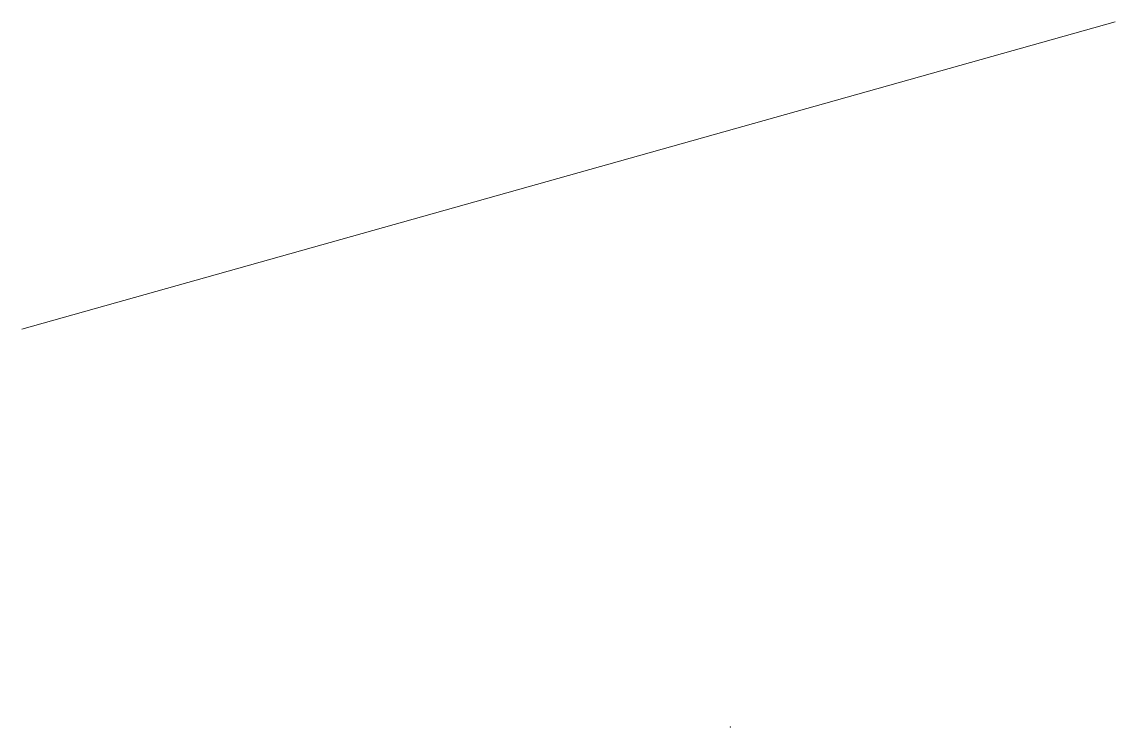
# Model space of a CAD drawing. Header units: millimetres. Extents: x 18 to 102.5, y 107.5 to 162.
import ezdxf

# ---------------------------------------------------------------- set-up
doc = ezdxf.new("R2010")
doc.units = ezdxf.units.MM
doc.layers.get('0').update_dxf_attribs({"linetype": 'CONTINUOUS', "lineweight": 0})
doc.layers.add('zwo', color=2, linetype='CONTINUOUS', lineweight=0)

msp = doc.modelspace()

# ---------------------------------------------------------------- linework, layer by layer
at = {"color": 5}
msp.add_line((18, 138.25), (102.5, 162), dxfattribs=at)
at = {"layer": 'zwo', "color": 5}
msp.add_point((72.75, 107.5), dxfattribs=at)

doc.saveas('drawing.dxf')
